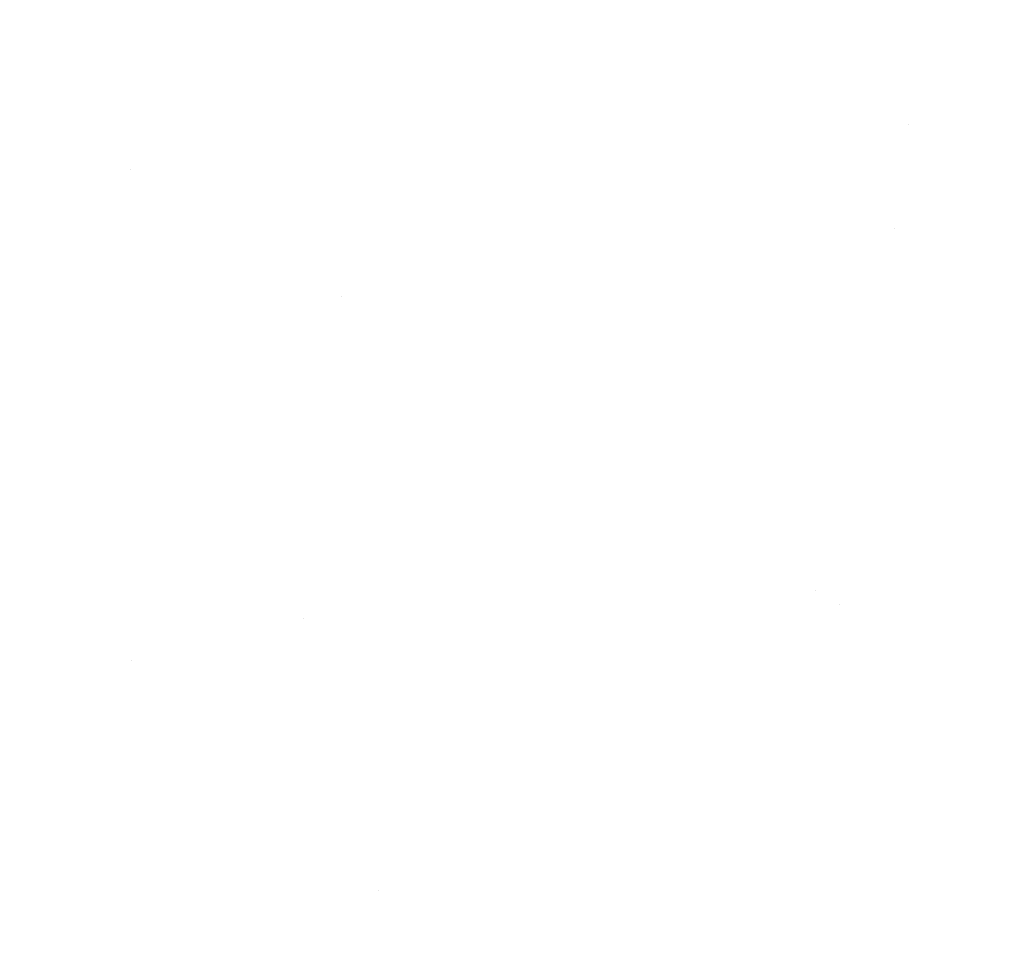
# Model space of a CAD drawing. Extents: x 17.6 to 52.5, y 0.1 to 49.5.
# Drawn here: x 20.409 to 21.488, y 7.66 to 8.686 of the extents above; entities that cross this region are included whole.
import ezdxf

# ---------------------------------------------------------------- set-up
doc = ezdxf.new("R2010")
doc.units = 0
doc.layers.get('0').update_dxf_attribs({"linetype": 'CONTINUOUS'})

msp = doc.modelspace()

# ---------------------------------------------------------------- linework, layer by layer
at = {"color": 7, "const_width": 0.0000000783}
for points in [[(20.4552, 8.686), (20.4591, 8.6641), (20.4501, 8.6622), (20.4427, 8.6588), (20.4367, 8.6539), (20.4324, 8.6476), (20.4298, 8.6398), (20.429, 8.6304), (20.4297, 8.6212), (20.432, 8.6137), (20.4358, 8.6079), (20.4407, 8.6038), (20.4461, 8.6014), (20.452, 8.6006), (20.4571, 8.6013), (20.4615, 8.6034), (20.465, 8.607), (20.4674, 8.6116), (20.4702, 8.6191), (20.4734, 8.6296), (20.4777, 8.6441), (20.4816, 8.6553), (20.4851, 8.6632), (20.4889, 8.669), (20.4934, 8.6737), (20.4989, 8.6774), (20.5049, 8.6801), (20.5114, 8.6817), (20.5183, 8.6823), (20.5246, 8.6818), (20.5305, 8.6805), (20.5362, 8.6783), (20.5414, 8.6753), (20.5459, 8.6717), (20.5499, 8.6675), (20.5525, 8.6636), (20.5549, 8.6589), (20.557, 8.6534), (20.5586, 8.6474), (20.5596, 8.641), (20.5599, 8.6344), (20.5594, 8.6246), (20.5578, 8.6156), (20.555, 8.6075), (20.5514, 8.6004), (20.547, 8.5947), (20.5418, 8.5904), (20.5356, 8.5871), (20.5281, 8.5846), (20.5194, 8.5828), (20.5161, 8.6044), (20.523, 8.606), (20.5288, 8.6088), (20.5335, 8.6129), (20.537, 8.6182), (20.5391, 8.6248), (20.5398, 8.6328), (20.5392, 8.6419), (20.5373, 8.6492), (20.5342, 8.6545), (20.5303, 8.6581), (20.5259, 8.6602), (20.5211, 8.661), (20.5181, 8.6607), (20.5152, 8.6598), (20.5126, 8.6583), (20.5101, 8.6561), (20.5079, 8.6533), (20.506, 8.6498), (20.5047, 8.6462), (20.5026, 8.6397), (20.4998, 8.6303), (20.4954, 8.6163), (20.4916, 8.6054), (20.4884, 8.5977), (20.485, 8.5919), (20.4807, 8.5871), (20.4755, 8.5832), (20.4694, 8.5802), (20.4625, 8.5785), (20.4546, 8.5779), (20.4466, 8.5786), (20.4389, 8.5807), (20.4315, 8.5843), (20.4248, 8.5892), (20.4192, 8.5954), (20.4147, 8.6029), (20.4115, 8.6113), (20.4095, 8.6205), (20.4088, 8.6303), (20.4101, 8.6459), (20.414, 8.6588), (20.4205, 8.669), (20.4296, 8.6768), (20.4412, 8.6824), (20.4552, 8.686)], [(20.7585, 8.5922), (20.7554, 8.5705), (20.74, 8.5741), (20.727, 8.5802), (20.7164, 8.5887), (20.7086, 8.5992), (20.7039, 8.6112), (20.7023, 8.6247), (20.7045, 8.6413), (20.7109, 8.6556), (20.7217, 8.6676), (20.7365, 8.6767), (20.7551, 8.6821), (20.7773, 8.6839), (20.7923, 8.6831), (20.806, 8.6808), (20.8183, 8.6769), (20.829, 8.6714), (20.8378, 8.6643), (20.8447, 8.6556), (20.8495, 8.6458), (20.8525, 8.6355), (20.8534, 8.6246), (20.8521, 8.6113), (20.8481, 8.5997), (20.8415, 8.5899), (20.8325, 8.582), (20.8212, 8.5762), (20.8077, 8.5726), (20.804, 8.5941), (20.8129, 8.5966), (20.8202, 8.6002), (20.8259, 8.6049), (20.83, 8.6104), (20.8325, 8.6167), (20.8333, 8.6237), (20.8318, 8.6341), (20.8274, 8.6432), (20.82, 8.6508), (20.8094, 8.6566), (20.7954, 8.66), (20.778, 8.6612), (20.7604, 8.6601), (20.7463, 8.6567), (20.7357, 8.6512), (20.7283, 8.6438), (20.7239, 8.635), (20.7225, 8.6249), (20.7235, 8.6168), (20.7264, 8.6095), (20.7313, 8.6032), (20.7383, 8.5982), (20.7474, 8.5945), (20.7585, 8.5922)], [(20.9437, 8.6771), (21.1437, 8.6771), (21.1437, 8.657), (21.1249, 8.657), (21.1316, 8.6521), (21.1371, 8.6467), (21.1414, 8.641), (21.1445, 8.6346), (21.1463, 8.6274), (21.1469, 8.6193), (21.1459, 8.6086), (21.1427, 8.5988), (21.1374, 8.5899), (21.1302, 8.5821), (21.1212, 8.5757), (21.1105, 8.5707), (21.0986, 8.567), (21.0859, 8.5649), (21.0725, 8.5642), (21.0582, 8.565), (21.0448, 8.5673), (21.0325, 8.5713), (21.0216, 8.5768), (21.0125, 8.5838), (21.0053, 8.5922), (21, 8.6014), (20.9969, 8.611), (20.9958, 8.6209), (20.9964, 8.628), (20.9981, 8.6346), (21.001, 8.6407), (21.0047, 8.6462), (21.0091, 8.651), (21.0141, 8.6551), (20.9437, 8.6551), (20.9437, 8.6771)], [(21.3392, 8.5881), (21.336, 8.5653), (21.3223, 8.5699), (21.3109, 8.5765), (21.3016, 8.5852), (21.2948, 8.5959), (21.2907, 8.6083), (21.2893, 8.6225), (21.2915, 8.6402), (21.298, 8.6553), (21.3089, 8.6678), (21.3236, 8.677), (21.3419, 8.6826), (21.3637, 8.6845), (21.3862, 8.6826), (21.405, 8.677), (21.4203, 8.6676), (21.4315, 8.6552), (21.4382, 8.6406), (21.4404, 8.6237), (21.4382, 8.6074), (21.4317, 8.5932), (21.4207, 8.5811), (21.4058, 8.5719), (21.3872, 8.5664), (21.3652, 8.5645), (21.3635, 8.5645), (21.3613, 8.5646), (21.3586, 8.5647), (21.3586, 8.6617), (21.344, 8.6598), (21.3318, 8.6558), (21.3221, 8.6496), (21.3151, 8.6417), (21.3109, 8.6326), (21.3095, 8.6224), (21.3103, 8.6147), (21.3126, 8.6078), (21.3166, 8.6017), (21.3222, 8.5963), (21.3297, 8.5918), (21.3392, 8.5881)], [(21.0706, 8.6572), (21.0536, 8.656), (21.0398, 8.6526), (21.0293, 8.647), (21.0219, 8.6397), (21.0175, 8.6315), (21.016, 8.6224), (21.0175, 8.613), (21.0221, 8.6046), (21.0298, 8.5972), (21.0407, 8.5914), (21.055, 8.5879), (21.0726, 8.5867), (21.0895, 8.5878), (21.1033, 8.5913), (21.114, 8.5969), (21.1216, 8.6042), (21.1262, 8.6123), (21.1277, 8.6214), (21.1261, 8.6304), (21.1212, 8.6387), (21.1131, 8.6463), (21.1019, 8.6523), (21.0877, 8.656), (21.0706, 8.6572)], [(21.3788, 8.5878), (21.3899, 8.5894), (21.399, 8.5922), (21.4061, 8.5961), (21.414, 8.6039), (21.4187, 8.613), (21.4203, 8.6235), (21.419, 8.6331), (21.4153, 8.6416), (21.409, 8.649), (21.4006, 8.6549), (21.3905, 8.6587), (21.3788, 8.6605), (21.3788, 8.5878)], [(20.4586, 8.4626), (20.4555, 8.4398), (20.4418, 8.4444), (20.4303, 8.4511), (20.4211, 8.4598), (20.4143, 8.4704), (20.4102, 8.4828), (20.4088, 8.497), (20.411, 8.5147), (20.4175, 8.5298), (20.4284, 8.5423), (20.4431, 8.5516), (20.4614, 8.5572), (20.4832, 8.559), (20.5057, 8.5571), (20.5245, 8.5515), (20.5398, 8.5421), (20.551, 8.5297), (20.5577, 8.5151), (20.5599, 8.4982), (20.5577, 8.4819), (20.5512, 8.4677), (20.5402, 8.4556), (20.5253, 8.4464), (20.5067, 8.4409), (20.4847, 8.4391), (20.483, 8.4391), (20.4808, 8.4391), (20.4781, 8.4392), (20.4781, 8.5362), (20.4635, 8.5343), (20.4513, 8.5303), (20.4416, 8.5241), (20.4346, 8.5162), (20.4304, 8.5072), (20.429, 8.4969), (20.4298, 8.4892), (20.4321, 8.4823), (20.436, 8.4762), (20.4417, 8.4709), (20.4492, 8.4663), (20.4586, 8.4626)], [(20.7056, 8.4664), (20.7268, 8.4664), (20.7132, 8.4777), (20.705, 8.4915), (20.7023, 8.5077), (20.7029, 8.5152), (20.7045, 8.5224), (20.7072, 8.5292), (20.7108, 8.5353), (20.7149, 8.5402), (20.7195, 8.544), (20.7249, 8.5469), (20.7309, 8.5492), (20.7377, 8.5508), (20.7435, 8.5516), (20.7511, 8.552), (20.7606, 8.5522), (20.8502, 8.5522), (20.8502, 8.5301), (20.77, 8.5301), (20.7586, 8.53), (20.75, 8.5295), (20.7441, 8.5288), (20.7381, 8.5268), (20.7331, 8.5239), (20.7289, 8.5199), (20.7259, 8.5151), (20.724, 8.5095), (20.7234, 8.5033), (20.7241, 8.4968), (20.7259, 8.4906), (20.7291, 8.4846), (20.7333, 8.4794), (20.7384, 8.4753), (20.7445, 8.4723), (20.7519, 8.4703), (20.7613, 8.4691), (20.7727, 8.4687), (20.8502, 8.4687), (20.8502, 8.4467), (20.7056, 8.4467), (20.7056, 8.4664)], [(21.0457, 8.4485), (21.0425, 8.4257), (21.0288, 8.4303), (21.0173, 8.437), (21.0081, 8.4457), (21.0013, 8.4563), (20.9972, 8.4687), (20.9958, 8.4829), (20.998, 8.5006), (21.0045, 8.5157), (21.0154, 8.5282), (21.0301, 8.5375), (21.0484, 8.5431), (21.0702, 8.5449), (21.0927, 8.543), (21.1115, 8.5374), (21.1268, 8.528), (21.138, 8.5156), (21.1447, 8.501), (21.1469, 8.4842), (21.1447, 8.4678), (21.1382, 8.4536), (21.1272, 8.4415), (21.1123, 8.4323), (21.0937, 8.4268), (21.0717, 8.425), (21.07, 8.425), (21.0678, 8.425), (21.0651, 8.4251), (21.0651, 8.5221), (21.0505, 8.5202), (21.0383, 8.5162), (21.0286, 8.51), (21.0216, 8.5021), (21.0174, 8.4931), (21.016, 8.4828), (21.0168, 8.4751), (21.0191, 8.4682), (21.0231, 8.4621), (21.0287, 8.4568), (21.0362, 8.4522), (21.0457, 8.4485)], [(20.4983, 8.4623), (20.5094, 8.4639), (20.5185, 8.4667), (20.5256, 8.4707), (20.5335, 8.4784), (20.5382, 8.4875), (20.5398, 8.498), (20.5385, 8.5076), (20.5348, 8.5161), (20.5285, 8.5235), (20.5201, 8.5294), (20.51, 8.5332), (20.4983, 8.535), (20.4983, 8.4623)], [(21.2926, 8.5376), (21.4372, 8.5376), (21.4372, 8.5177), (21.4166, 8.5177), (21.4299, 8.5068), (21.4378, 8.4929), (21.4404, 8.4763), (21.4399, 8.4687), (21.4384, 8.4615), (21.4357, 8.4547), (21.4323, 8.4487), (21.4282, 8.4437), (21.4234, 8.4399), (21.418, 8.437), (21.412, 8.4347), (21.4053, 8.4331), (21.3996, 8.4324), (21.3917, 8.432), (21.3815, 8.4318), (21.2926, 8.4318), (21.2926, 8.4539), (21.3805, 8.4539), (21.3897, 8.4542), (21.3971, 8.455), (21.4029, 8.4565), (21.4075, 8.4586), (21.4115, 8.4617), (21.4148, 8.4656), (21.4172, 8.4702), (21.4187, 8.4753), (21.4192, 8.481), (21.4181, 8.4899), (21.4148, 8.498), (21.4093, 8.5053), (21.4007, 8.511), (21.3881, 8.5144), (21.3716, 8.5155), (21.2926, 8.5155), (21.2926, 8.5376)], [(21.0853, 8.4483), (21.0964, 8.4498), (21.1055, 8.4526), (21.1126, 8.4566), (21.1205, 8.4643), (21.1252, 8.4734), (21.1268, 8.4839), (21.1255, 8.4935), (21.1218, 8.502), (21.1155, 8.5095), (21.1071, 8.5153), (21.097, 8.5191), (21.0853, 8.5209), (21.0853, 8.4483)], [(20.7234, 8.3272), (20.7165, 8.3353), (20.711, 8.3431), (20.7071, 8.3508), (20.7044, 8.3585), (20.7029, 8.3666), (20.7023, 8.3751), (20.7036, 8.3883), (20.7075, 8.3993), (20.714, 8.4081), (20.7224, 8.4145), (20.7324, 8.4183), (20.7437, 8.4196), (20.7506, 8.4191), (20.7571, 8.4176), (20.7631, 8.4152), (20.7686, 8.412), (20.7733, 8.4082), (20.7772, 8.4038), (20.7805, 8.3989), (20.7831, 8.3937), (20.7852, 8.388), (20.7865, 8.3829), (20.7877, 8.3764), (20.7889, 8.3684), (20.7914, 8.3521), (20.7942, 8.339), (20.7973, 8.329), (20.8003, 8.329), (20.8024, 8.3289), (20.8037, 8.3289), (20.8127, 8.3296), (20.8198, 8.3317), (20.8248, 8.3352), (20.8295, 8.3417), (20.8322, 8.3501), (20.8332, 8.3603), (20.8325, 8.3697), (20.8305, 8.3774), (20.8271, 8.3833), (20.822, 8.3878), (20.8149, 8.3914), (20.8057, 8.3942), (20.8089, 8.4158), (20.8185, 8.4134), (20.8268, 8.4102), (20.8338, 8.4061), (20.8396, 8.4009), (20.8444, 8.3945), (20.8483, 8.3866), (20.8512, 8.3777), (20.8529, 8.3678), (20.8534, 8.3571), (20.853, 8.3467), (20.8515, 8.3377), (20.8491, 8.33), (20.8459, 8.3237), (20.8423, 8.3186), (20.8381, 8.3147), (20.8333, 8.3118), (20.8278, 8.3095), (20.8214, 8.3078), (20.8162, 8.3072), (20.8086, 8.3069), (20.7988, 8.3067), (20.7662, 8.3067), (20.7462, 8.3066), (20.7318, 8.3061), (20.7229, 8.3053), (20.717, 8.3041), (20.7112, 8.3022), (20.7056, 8.2998), (20.7056, 8.3228), (20.711, 8.3248), (20.7169, 8.3263), (20.7234, 8.3272)], [(20.4121, 8.4121), (20.5567, 8.4121), (20.5567, 8.3923), (20.5361, 8.3923), (20.5493, 8.3813), (20.5573, 8.3675), (20.5599, 8.3508), (20.5594, 8.3432), (20.5578, 8.336), (20.5552, 8.3292), (20.5518, 8.3232), (20.5477, 8.3183), (20.5429, 8.3145), (20.5375, 8.3115), (20.5315, 8.3092), (20.5248, 8.3076), (20.5191, 8.3069), (20.5112, 8.3065), (20.501, 8.3064), (20.4121, 8.3064), (20.4121, 8.3284), (20.5, 8.3284), (20.5092, 8.3287), (20.5166, 8.3296), (20.5224, 8.331), (20.527, 8.3332), (20.531, 8.3362), (20.5343, 8.3401), (20.5367, 8.3447), (20.5382, 8.3499), (20.5387, 8.3555), (20.5376, 8.3645), (20.5343, 8.3726), (20.5288, 8.3798), (20.5202, 8.3855), (20.5076, 8.3889), (20.491, 8.3901), (20.4121, 8.3901), (20.4121, 8.4121)], [(21.3145, 8.3499), (21.2929, 8.3467), (21.2917, 8.3527), (21.2909, 8.3582), (21.2907, 8.3633), (21.2912, 8.3707), (21.2926, 8.377), (21.2949, 8.382), (21.298, 8.3859), (21.3017, 8.389), (21.306, 8.3913), (21.3123, 8.3928), (21.3219, 8.3937), (21.3349, 8.394), (21.4181, 8.394), (21.4181, 8.4101), (21.4372, 8.4101), (21.4372, 8.394), (21.473, 8.394), (21.4877, 8.372), (21.4372, 8.372), (21.4372, 8.3499), (21.4181, 8.3499), (21.4181, 8.372), (21.3336, 8.372), (21.3274, 8.3719), (21.3229, 8.3715), (21.3201, 8.3709), (21.3182, 8.3699), (21.3166, 8.3687), (21.3153, 8.3671), (21.3143, 8.3651), (21.3138, 8.3626), (21.3136, 8.3595), (21.3137, 8.3568), (21.314, 8.3536), (21.3145, 8.3499)], [(20.7782, 8.329), (20.7747, 8.3384), (20.7716, 8.3504), (20.7689, 8.3651), (20.7674, 8.3732), (20.7657, 8.3797), (20.764, 8.3843), (20.7619, 8.3878), (20.7592, 8.3907), (20.756, 8.393), (20.7524, 8.3947), (20.7485, 8.3957), (20.7444, 8.3961), (20.7382, 8.3953), (20.7328, 8.3931), (20.7281, 8.3894), (20.7244, 8.3842), (20.7222, 8.3777), (20.7215, 8.3698), (20.7222, 8.3617), (20.7243, 8.3541), (20.7277, 8.3472), (20.7323, 8.3411), (20.738, 8.3363), (20.7447, 8.3326), (20.7511, 8.3306), (20.7592, 8.3294), (20.7692, 8.329), (20.7782, 8.329)], [(20.9991, 8.3983), (21.1437, 8.3983), (21.1437, 8.3784), (21.1218, 8.3784), (21.1308, 8.3735), (21.1376, 8.3688), (21.142, 8.3644), (21.1448, 8.36), (21.1464, 8.3552), (21.1469, 8.3502), (21.1461, 8.3428), (21.1434, 8.3352), (21.139, 8.3276), (21.1163, 8.3352), (21.1193, 8.3406), (21.121, 8.3459), (21.1216, 8.3513), (21.1211, 8.356), (21.1195, 8.3603), (21.1168, 8.3643), (21.1131, 8.3678), (21.1087, 8.3705), (21.1034, 8.3725), (21.0944, 8.3746), (21.0849, 8.3758), (21.0748, 8.3762), (20.9991, 8.3762), (20.9991, 8.3983)], [(21.0422, 8.3233), (21.0461, 8.3015), (21.0371, 8.2995), (21.0297, 8.2961), (21.0237, 8.2912), (21.0194, 8.2849), (21.0168, 8.2771), (21.016, 8.2678), (21.0167, 8.2585), (21.019, 8.251), (21.0228, 8.2452), (21.0277, 8.2411), (21.0331, 8.2387), (21.039, 8.2379), (21.0441, 8.2386), (21.0485, 8.2408), (21.052, 8.2444), (21.0544, 8.2489), (21.0572, 8.2564), (21.0604, 8.2669), (21.0647, 8.2814), (21.0686, 8.2926), (21.0721, 8.3005), (21.0759, 8.3063), (21.0804, 8.311), (21.0859, 8.3148), (21.0919, 8.3174), (21.0984, 8.3191), (21.1053, 8.3196), (21.1116, 8.3192), (21.1175, 8.3178), (21.1232, 8.3156), (21.1284, 8.3126), (21.1329, 8.309), (21.1369, 8.3048), (21.1395, 8.3009), (21.1419, 8.2963), (21.144, 8.2907), (21.1456, 8.2847), (21.1466, 8.2783), (21.1469, 8.2717), (21.1464, 8.2619), (21.1448, 8.2529), (21.142, 8.2448), (21.1384, 8.2378), (21.134, 8.2321), (21.1288, 8.2277), (21.1226, 8.2244), (21.1151, 8.2219), (21.1064, 8.2201), (21.1031, 8.2417), (21.11, 8.2433), (21.1158, 8.2461), (21.1205, 8.2502), (21.124, 8.2555), (21.1261, 8.2622), (21.1268, 8.2701), (21.1262, 8.2793), (21.1243, 8.2865), (21.1212, 8.2918), (21.1173, 8.2954), (21.1129, 8.2976), (21.1081, 8.2983), (21.1051, 8.298), (21.1022, 8.2971), (21.0996, 8.2956), (21.0971, 8.2934), (21.0949, 8.2906), (21.093, 8.2871), (21.0917, 8.2835), (21.0896, 8.277), (21.0868, 8.2676), (21.0824, 8.2536), (21.0786, 8.2427), (21.0754, 8.235), (21.072, 8.2293), (21.0677, 8.2244), (21.0625, 8.2205), (21.0565, 8.2176), (21.0495, 8.2158), (21.0416, 8.2152), (21.0336, 8.2159), (21.0259, 8.2181), (21.0185, 8.2216), (21.0118, 8.2266), (21.0062, 8.2328), (21.0017, 8.2402), (20.9985, 8.2486), (20.9965, 8.2578), (20.9958, 8.2676), (20.9971, 8.2832), (21.001, 8.2961), (21.0075, 8.3063), (21.0166, 8.3141), (21.0282, 8.3198), (21.0422, 8.3233)], [(21.2926, 8.3285), (21.4372, 8.3285), (21.4372, 8.3087), (21.4153, 8.3087), (21.4243, 8.3038), (21.4311, 8.2991), (21.4355, 8.2947), (21.4383, 8.2902), (21.4399, 8.2855), (21.4404, 8.2805), (21.4396, 8.273), (21.4369, 8.2655), (21.4325, 8.2578), (21.4098, 8.2654), (21.4128, 8.2708), (21.4145, 8.2762), (21.4151, 8.2816), (21.4146, 8.2863), (21.413, 8.2906), (21.4103, 8.2946), (21.4066, 8.2981), (21.4022, 8.3008), (21.3969, 8.3028), (21.3879, 8.3049), (21.3784, 8.3061), (21.3683, 8.3065), (21.2926, 8.3065), (21.2926, 8.3285)], [(20.434, 8.2244), (20.4124, 8.2212), (20.4112, 8.2272), (20.4104, 8.2328), (20.4102, 8.2379), (20.4107, 8.2453), (20.4121, 8.2515), (20.4144, 8.2565), (20.4175, 8.2605), (20.4212, 8.2636), (20.4255, 8.2658), (20.4318, 8.2673), (20.4414, 8.2682), (20.4544, 8.2685), (20.5376, 8.2685), (20.5376, 8.2847), (20.5567, 8.2847), (20.5567, 8.2685), (20.5925, 8.2685), (20.6072, 8.2466), (20.5567, 8.2466), (20.5567, 8.2244), (20.5376, 8.2244), (20.5376, 8.2466), (20.4531, 8.2466), (20.4469, 8.2464), (20.4424, 8.2461), (20.4396, 8.2454), (20.4377, 8.2445), (20.4361, 8.2432), (20.4348, 8.2416), (20.4338, 8.2396), (20.4333, 8.2371), (20.4331, 8.2341), (20.4332, 8.2314), (20.4335, 8.2281), (20.434, 8.2244)], [(20.7056, 8.273), (20.9052, 8.273), (20.9052, 8.251), (20.7056, 8.251), (20.7056, 8.273)], [(21.3392, 8.1557), (21.336, 8.1329), (21.3223, 8.1375), (21.3109, 8.1441), (21.3016, 8.1528), (21.2948, 8.1635), (21.2907, 8.1759), (21.2893, 8.1901), (21.2915, 8.2078), (21.298, 8.2229), (21.3089, 8.2354), (21.3236, 8.2447), (21.3419, 8.2502), (21.3637, 8.2521), (21.3862, 8.2502), (21.405, 8.2446), (21.4203, 8.2352), (21.4315, 8.2228), (21.4382, 8.2082), (21.4404, 8.1913), (21.4382, 8.175), (21.4317, 8.1608), (21.4207, 8.1487), (21.4058, 8.1395), (21.3872, 8.134), (21.3652, 8.1321), (21.3635, 8.1321), (21.3613, 8.1322), (21.3586, 8.1323), (21.3586, 8.2293), (21.344, 8.2274), (21.3318, 8.2234), (21.3221, 8.2172), (21.3151, 8.2093), (21.3109, 8.2002), (21.3095, 8.19), (21.3103, 8.1823), (21.3126, 8.1754), (21.3166, 8.1693), (21.3222, 8.1639), (21.3297, 8.1594), (21.3392, 8.1557)], [(20.6502, 8.1339), (20.721, 8.1339), (20.7159, 8.1377), (20.7115, 8.1425), (20.7076, 8.1482), (20.7047, 8.1545), (20.7029, 8.1611), (20.7023, 8.1679), (20.7046, 8.1826), (20.7115, 8.1959), (20.7229, 8.2078), (20.7383, 8.2171), (20.7571, 8.2227), (20.7792, 8.2245), (20.7933, 8.2238), (20.8063, 8.2215), (20.8183, 8.2177), (20.8289, 8.2125), (20.8376, 8.2059), (20.8445, 8.198), (20.8495, 8.1891), (20.8524, 8.1796), (20.8534, 8.1696), (20.8509, 8.1547), (20.8434, 8.142), (20.8308, 8.1316), (20.8502, 8.1316), (20.8502, 8.1118), (20.6502, 8.1118), (20.6502, 8.1339)], [(21.3788, 8.1554), (21.3899, 8.157), (21.399, 8.1598), (21.4061, 8.1637), (21.414, 8.1715), (21.4187, 8.1806), (21.4203, 8.1911), (21.419, 8.2007), (21.4153, 8.2092), (21.409, 8.2166), (21.4006, 8.2225), (21.3905, 8.2263), (21.3788, 8.2281), (21.3788, 8.1554)], [(20.5567, 8.2027), (20.5567, 8.1807), (20.4121, 8.1807), (20.4121, 8.2027), (20.5567, 8.2027)], [(20.5835, 8.2027), (20.6117, 8.2027), (20.6117, 8.1807), (20.5835, 8.1807), (20.5835, 8.2027)], [(20.7783, 8.2019), (20.7612, 8.2007), (20.7473, 8.1972), (20.7364, 8.1913), (20.7287, 8.1838), (20.724, 8.1754), (20.7225, 8.1661), (20.7239, 8.1571), (20.7284, 8.149), (20.7357, 8.1418), (20.7461, 8.1362), (20.7596, 8.1328), (20.7761, 8.1316), (20.7938, 8.1328), (20.8082, 8.1364), (20.8195, 8.1424), (20.8276, 8.1499), (20.8325, 8.1583), (20.8341, 8.1675), (20.8326, 8.1766), (20.8281, 8.1847), (20.8206, 8.1919), (20.8098, 8.1974), (20.7958, 8.2007), (20.7783, 8.2019)], [(21.0714, 8.1972), (21.0958, 8.195), (21.1157, 8.1883), (21.1309, 8.1771), (21.1398, 8.1651), (21.1452, 8.1515), (21.1469, 8.1362), (21.1448, 8.1194), (21.1383, 8.1048), (21.1274, 8.0923), (21.1127, 8.0829), (21.0947, 8.0772), (21.0734, 8.0753), (21.0561, 8.0761), (21.0415, 8.0786), (21.0295, 8.0828), (21.0196, 8.0886), (21.0114, 8.0959), (21.0047, 8.1048), (20.9998, 8.1146), (20.9968, 8.1251), (20.9958, 8.1362), (20.998, 8.1532), (21.0045, 8.168), (21.0153, 8.1804), (21.0302, 8.1897), (21.0489, 8.1953), (21.0714, 8.1972)], [(21.0714, 8.1745), (21.0544, 8.1733), (21.0406, 8.1697), (21.0298, 8.1636), (21.0221, 8.1557), (21.0175, 8.1466), (21.016, 8.1362), (21.0175, 8.1258), (21.0221, 8.1167), (21.0299, 8.1089), (21.0407, 8.1028), (21.0548, 8.0992), (21.0722, 8.098), (21.0886, 8.0992), (21.1022, 8.1028), (21.1128, 8.1089), (21.1205, 8.1168), (21.1251, 8.1259), (21.1267, 8.1362), (21.1251, 8.1466), (21.1205, 8.1557), (21.1129, 8.1636), (21.1022, 8.1697), (21.0883, 8.1733), (21.0714, 8.1745)], [(20.4121, 8.1471), (20.5567, 8.1471), (20.5567, 8.1274), (20.5364, 8.1274), (20.543, 8.1228), (20.5487, 8.1174), (20.5535, 8.1111), (20.5571, 8.104), (20.5592, 8.0962), (20.5599, 8.0879), (20.5592, 8.0788), (20.557, 8.0709), (20.5533, 8.0642), (20.5482, 8.0586), (20.542, 8.0543), (20.5346, 8.0511), (20.5487, 8.0398), (20.5571, 8.0264), (20.5599, 8.011), (20.5586, 7.999), (20.5546, 7.9891), (20.548, 7.9812), (20.5387, 7.9754), (20.5264, 7.9719), (20.5113, 7.9708), (20.4121, 7.9708), (20.4121, 7.9927), (20.5032, 7.9927), (20.5121, 7.9929), (20.5191, 7.9937), (20.5243, 7.9948), (20.5284, 7.9967), (20.5318, 7.9993), (20.5348, 8.0026), (20.5369, 8.0066), (20.5383, 8.011), (20.5387, 8.0159), (20.5376, 8.0245), (20.5342, 8.0321), (20.5286, 8.0386), (20.5204, 8.0437), (20.5096, 8.0467), (20.4961, 8.0477), (20.4121, 8.0477), (20.4121, 8.0698), (20.506, 8.0698), (20.516, 8.0704), (20.5242, 8.0722), (20.5305, 8.0752), (20.5351, 8.0795), (20.5378, 8.0854), (20.5387, 8.0928), (20.5381, 8.0989), (20.5363, 8.1046), (20.5333, 8.11), (20.5291, 8.1148), (20.5238, 8.1186), (20.5173, 8.1215), (20.5093, 8.1235), (20.4992, 8.1246), (20.4871, 8.125), (20.4121, 8.125), (20.4121, 8.1471)], [(21.2806, 8.1092), (21.2771, 8.0878), (21.2704, 8.0864), (21.265, 8.0839), (21.261, 8.0803), (21.2572, 8.0742), (21.255, 8.0667), (21.2542, 8.0579), (21.255, 8.0485), (21.2572, 8.0406), (21.261, 8.0342), (21.2662, 8.0293), (21.2725, 8.0255), (21.2801, 8.023), (21.2869, 8.022), (21.2974, 8.0215), (21.3115, 8.0214), (21.301, 8.0318), (21.2947, 8.0438), (21.2926, 8.0574), (21.295, 8.0739), (21.3022, 8.0878), (21.3141, 8.0989), (21.3294, 8.1071), (21.3466, 8.112), (21.3657, 8.1136), (21.3791, 8.1129), (21.3919, 8.1106), (21.4039, 8.1069), (21.4147, 8.1017), (21.4237, 8.0952), (21.4309, 8.0874), (21.4362, 8.0783), (21.4394, 8.0683), (21.4404, 8.0573), (21.4381, 8.0428), (21.4312, 8.0302), (21.4197, 8.0193), (21.4372, 8.0193), (21.4372, 7.999), (21.3122, 7.999), (21.2919, 7.9996), (21.2759, 8.0017), (21.2643, 8.0051), (21.2556, 8.0101), (21.2482, 8.0166), (21.2421, 8.0247), (21.2375, 8.0344), (21.2348, 8.0454), (21.2339, 8.0578), (21.2352, 8.0723), (21.2391, 8.0848), (21.2456, 8.0954), (21.2546, 8.1033), (21.2663, 8.1079), (21.2806, 8.1092)], [(21.3675, 8.091), (21.3502, 8.0898), (21.3364, 8.0864), (21.3259, 8.0808), (21.3187, 8.0734), (21.3143, 8.065), (21.3129, 8.0553), (21.3143, 8.0457), (21.3187, 8.0372), (21.3259, 8.0298), (21.3362, 8.0241), (21.3498, 8.0207), (21.3667, 8.0195), (21.3829, 8.0207), (21.3962, 8.0242), (21.4067, 8.0301), (21.4142, 8.0377), (21.4187, 8.0462), (21.4202, 8.0557), (21.4187, 8.065), (21.4143, 8.0733), (21.4069, 8.0807), (21.3966, 8.0864), (21.3835, 8.0898), (21.3675, 8.091)], [(20.7056, 7.992), (20.7268, 7.992), (20.7132, 8.0033), (20.705, 8.0171), (20.7023, 8.0333), (20.7029, 8.0408), (20.7045, 8.0479), (20.7072, 8.0548), (20.7108, 8.0608), (20.7149, 8.0658), (20.7195, 8.0696), (20.7249, 8.0725), (20.7309, 8.0748), (20.7377, 8.0764), (20.7435, 8.0771), (20.7511, 8.0776), (20.7606, 8.0777), (20.8502, 8.0777), (20.8502, 8.0557), (20.77, 8.0557), (20.7586, 8.0555), (20.75, 8.0551), (20.7441, 8.0543), (20.7381, 8.0524), (20.7331, 8.0495), (20.7289, 8.0455), (20.7259, 8.0407), (20.724, 8.0351), (20.7234, 8.0288), (20.7241, 8.0224), (20.7259, 8.0162), (20.7291, 8.0102), (20.7333, 8.005), (20.7384, 8.0009), (20.7445, 7.9979), (20.7519, 7.9959), (20.7613, 7.9947), (20.7727, 7.9943), (20.8502, 7.9943), (20.8502, 7.9722), (20.7056, 7.9722), (20.7056, 7.992)], [(20.9991, 8.0494), (21.1437, 8.0494), (21.1437, 8.0296), (21.1231, 8.0296), (21.1364, 8.0186), (21.1443, 8.0048), (21.1469, 7.9882), (21.1464, 7.9805), (21.1449, 7.9733), (21.1422, 7.9665), (21.1388, 7.9605), (21.1347, 7.9556), (21.1299, 7.9518), (21.1245, 7.9488), (21.1185, 7.9466), (21.1118, 7.9449), (21.1061, 7.9442), (21.0982, 7.9438), (21.088, 7.9437), (20.9991, 7.9437), (20.9991, 7.9657), (21.087, 7.9657), (21.0962, 7.966), (21.1036, 7.9669), (21.1094, 7.9683), (21.114, 7.9705), (21.118, 7.9735), (21.1213, 7.9774), (21.1237, 7.9821), (21.1252, 7.9872), (21.1257, 7.9928), (21.1246, 8.0018), (21.1213, 8.0099), (21.1158, 8.0171), (21.1072, 8.0228), (21.0946, 8.0262), (21.0781, 8.0274), (20.9991, 8.0274), (20.9991, 8.0494)], [(21.3104, 7.8807), (21.3035, 7.8888), (21.298, 7.8966), (21.2941, 7.9043), (21.2914, 7.912), (21.2899, 7.9201), (21.2893, 7.9286), (21.2906, 7.9418), (21.2945, 7.9528), (21.301, 7.9616), (21.3094, 7.968), (21.3194, 7.9718), (21.3307, 7.9731), (21.3376, 7.9726), (21.3441, 7.9712), (21.3501, 7.9687), (21.3556, 7.9655), (21.3603, 7.9618), (21.3642, 7.9574), (21.3675, 7.9525), (21.3701, 7.9472), (21.3722, 7.9415), (21.3735, 7.9364), (21.3747, 7.9299), (21.3759, 7.9219), (21.3784, 7.9056), (21.3812, 7.8925), (21.3844, 7.8826), (21.3873, 7.8825), (21.3894, 7.8824), (21.3907, 7.8824), (21.3997, 7.8831), (21.4068, 7.8852), (21.4119, 7.8887), (21.4165, 7.8952), (21.4192, 7.9036), (21.4202, 7.9138), (21.4195, 7.9233), (21.4175, 7.9309), (21.4141, 7.9368), (21.409, 7.9413), (21.4019, 7.9449), (21.3927, 7.9477), (21.3959, 7.9693), (21.4055, 7.9669), (21.4138, 7.9637), (21.4208, 7.9596), (21.4266, 7.9545), (21.4314, 7.948), (21.4353, 7.9401), (21.4382, 7.9312), (21.4399, 7.9214), (21.4404, 7.9106), (21.44, 7.9002), (21.4385, 7.8912), (21.4361, 7.8835), (21.4329, 7.8772), (21.4293, 7.8721), (21.4251, 7.8682), (21.4203, 7.8653), (21.4148, 7.863), (21.4084, 7.8614), (21.4032, 7.8607), (21.3956, 7.8604), (21.3858, 7.8603), (21.3532, 7.8603), (21.3332, 7.8601), (21.3188, 7.8596), (21.31, 7.8588), (21.304, 7.8576), (21.2982, 7.8557), (21.2926, 7.8533), (21.2926, 7.8763), (21.298, 7.8783), (21.3039, 7.8798), (21.3104, 7.8807)], [(21.3652, 7.8826), (21.3617, 7.8919), (21.3586, 7.9039), (21.3559, 7.9186), (21.3544, 7.9268), (21.3528, 7.9332), (21.351, 7.9378), (21.3489, 7.9413), (21.3462, 7.9442), (21.343, 7.9465), (21.3394, 7.9482), (21.3355, 7.9492), (21.3314, 7.9496), (21.3252, 7.9488), (21.3198, 7.9466), (21.3151, 7.9429), (21.3114, 7.9378), (21.3092, 7.9312), (21.3085, 7.9234), (21.3092, 7.9152), (21.3113, 7.9076), (21.3147, 7.9007), (21.3194, 7.8947), (21.325, 7.8898), (21.3317, 7.8861), (21.3381, 7.8841), (21.3462, 7.8829), (21.3562, 7.8826), (21.3652, 7.8826)], [(20.5567, 7.9379), (20.5567, 7.9159), (20.4121, 7.9159), (20.4121, 7.9379), (20.5567, 7.9379)], [(20.5835, 7.9379), (20.6117, 7.9379), (20.6117, 7.9159), (20.5835, 7.9159), (20.5835, 7.9379)], [(20.8502, 7.9376), (20.8502, 7.9155), (20.7056, 7.9155), (20.7056, 7.9376), (20.8502, 7.9376)], [(20.877, 7.9376), (20.9052, 7.9376), (20.9052, 7.9155), (20.877, 7.9155), (20.877, 7.9376)], [(21.0169, 7.825), (21.01, 7.833), (21.0045, 7.8409), (21.0006, 7.8486), (20.9979, 7.8563), (20.9964, 7.8644), (20.9958, 7.8729), (20.9971, 7.8861), (21.001, 7.8971), (21.0075, 7.9058), (21.0159, 7.9122), (21.0259, 7.9161), (21.0372, 7.9173), (21.0441, 7.9169), (21.0506, 7.9154), (21.0566, 7.913), (21.0621, 7.9098), (21.0668, 7.906), (21.0707, 7.9016), (21.074, 7.8967), (21.0766, 7.8914), (21.0787, 7.8857), (21.08, 7.8807), (21.0812, 7.8741), (21.0824, 7.8661), (21.0849, 7.8499), (21.0877, 7.8368), (21.0908, 7.8268), (21.0938, 7.8267), (21.0959, 7.8267), (21.0972, 7.8267), (21.1062, 7.8274), (21.1133, 7.8295), (21.1183, 7.8329), (21.123, 7.8395), (21.1257, 7.8478), (21.1267, 7.858), (21.126, 7.8675), (21.124, 7.8752), (21.1206, 7.881), (21.1155, 7.8855), (21.1084, 7.8892), (21.0992, 7.892), (21.1024, 7.9136), (21.112, 7.9112), (21.1203, 7.9079), (21.1273, 7.9039), (21.1331, 7.8987), (21.1379, 7.8922), (21.1418, 7.8844), (21.1447, 7.8754), (21.1464, 7.8656), (21.1469, 7.8549), (21.1465, 7.8444), (21.145, 7.8354), (21.1426, 7.8278), (21.1394, 7.8215), (21.1358, 7.8163), (21.1316, 7.8125), (21.1268, 7.8095), (21.1213, 7.8072), (21.1149, 7.8056), (21.1097, 7.805), (21.1021, 7.8046), (21.0923, 7.8045), (21.0597, 7.8045), (21.0397, 7.8043), (21.0253, 7.8039), (21.0164, 7.8031), (21.0105, 7.8018), (21.0047, 7.8), (20.9991, 7.7975), (20.9991, 7.8206), (21.0045, 7.8226), (21.0104, 7.824), (21.0169, 7.825)], [(20.4586, 7.7932), (20.4555, 7.7704), (20.4418, 7.7751), (20.4303, 7.7817), (20.4211, 7.7904), (20.4143, 7.801), (20.4102, 7.8134), (20.4088, 7.8277), (20.411, 7.8454), (20.4175, 7.8605), (20.4284, 7.8729), (20.4431, 7.8822), (20.4614, 7.8878), (20.4832, 7.8897), (20.5057, 7.8878), (20.5245, 7.8821), (20.5398, 7.8727), (20.551, 7.8604), (20.5577, 7.8457), (20.5599, 7.8289), (20.5577, 7.8125), (20.5512, 7.7983), (20.5402, 7.7862), (20.5253, 7.7771), (20.5067, 7.7715), (20.4847, 7.7697), (20.483, 7.7697), (20.4808, 7.7698), (20.4781, 7.7698), (20.4781, 7.8669), (20.4635, 7.865), (20.4513, 7.8609), (20.4416, 7.8547), (20.4346, 7.8469), (20.4304, 7.8378), (20.429, 7.8275), (20.4298, 7.8198), (20.4321, 7.8129), (20.436, 7.8068), (20.4417, 7.8015), (20.4492, 7.797), (20.4586, 7.7932)], [(20.7521, 7.7929), (20.749, 7.7701), (20.7353, 7.7747), (20.7238, 7.7813), (20.7146, 7.79), (20.7078, 7.8007), (20.7037, 7.8131), (20.7023, 7.8273), (20.7045, 7.845), (20.711, 7.8601), (20.7219, 7.8726), (20.7366, 7.8819), (20.7549, 7.8874), (20.7767, 7.8893), (20.7992, 7.8874), (20.818, 7.8818), (20.8333, 7.8724), (20.8445, 7.86), (20.8512, 7.8454), (20.8534, 7.8285), (20.8512, 7.8122), (20.8447, 7.798), (20.8337, 7.7859), (20.8188, 7.7767), (20.8002, 7.7712), (20.7782, 7.7693), (20.7765, 7.7694), (20.7743, 7.7694), (20.7716, 7.7695), (20.7716, 7.8665), (20.757, 7.8646), (20.7448, 7.8606), (20.7351, 7.8544), (20.7281, 7.8465), (20.7239, 7.8374), (20.7225, 7.8272), (20.7233, 7.8195), (20.7256, 7.8126), (20.7296, 7.8065), (20.7352, 7.8011), (20.7427, 7.7966), (20.7521, 7.7929)], [(21.0717, 7.8268), (21.0682, 7.8361), (21.0651, 7.8481), (21.0624, 7.8628), (21.0609, 7.871), (21.0592, 7.8774), (21.0575, 7.8821), (21.0554, 7.8855), (21.0527, 7.8884), (21.0495, 7.8908), (21.0459, 7.8925), (21.042, 7.8935), (21.0379, 7.8938), (21.0317, 7.8931), (21.0263, 7.8909), (21.0216, 7.8871), (21.0179, 7.882), (21.0157, 7.8755), (21.015, 7.8676), (21.0157, 7.8594), (21.0178, 7.8519), (21.0212, 7.8449), (21.0259, 7.8389), (21.0315, 7.834), (21.0382, 7.8304), (21.0446, 7.8284), (21.0527, 7.8272), (21.0627, 7.8268), (21.0717, 7.8268)], [(20.4983, 7.793), (20.5094, 7.7946), (20.5185, 7.7973), (20.5256, 7.8013), (20.5335, 7.809), (20.5382, 7.8181), (20.5398, 7.8286), (20.5385, 7.8382), (20.5348, 7.8467), (20.5285, 7.8542), (20.5201, 7.8601), (20.51, 7.8639), (20.4983, 7.8656), (20.4983, 7.793)], [(20.7918, 7.7926), (20.8029, 7.7942), (20.812, 7.797), (20.8191, 7.8009), (20.827, 7.8087), (20.8317, 7.8178), (20.8333, 7.8283), (20.832, 7.8379), (20.8283, 7.8464), (20.822, 7.8538), (20.8136, 7.8597), (20.8035, 7.8635), (20.7918, 7.8653), (20.7918, 7.7926)], [(21.0422, 7.7791), (21.0461, 7.7573), (21.0371, 7.7554), (21.0297, 7.752), (21.0237, 7.7471), (21.0194, 7.7408), (21.0168, 7.7329), (21.016, 7.7236), (21.0167, 7.7144), (21.019, 7.7069), (21.0228, 7.7011), (21.0277, 7.697), (21.0331, 7.6946), (21.039, 7.6937), (21.0441, 7.6945), (21.0485, 7.6966), (21.052, 7.7002), (21.0544, 7.7048), (21.0572, 7.7123), (21.0604, 7.7228), (21.0647, 7.7373), (21.0686, 7.7485), (21.0721, 7.7564), (21.0759, 7.7622), (21.0804, 7.7669), (21.0859, 7.7706), (21.0919, 7.7733), (21.0984, 7.7749), (21.1053, 7.7755), (21.1116, 7.775), (21.1175, 7.7737), (21.1232, 7.7715), (21.1284, 7.7685), (21.1329, 7.7649), (21.1369, 7.7606), (21.1395, 7.7568), (21.1419, 7.7521), (21.144, 7.7466), (21.1456, 7.7405), (21.1466, 7.7342), (21.1469, 7.7276), (21.1464, 7.7178), (21.1448, 7.7088), (21.142, 7.7007), (21.1384, 7.6936), (21.134, 7.6879), (21.1288, 7.6836), (21.1226, 7.6803), (21.1151, 7.6777), (21.1064, 7.676), (21.1031, 7.6975), (21.11, 7.6991), (21.1158, 7.702), (21.1205, 7.7061), (21.124, 7.7114), (21.1261, 7.718), (21.1268, 7.726), (21.1262, 7.7351), (21.1243, 7.7424), (21.1212, 7.7477), (21.1173, 7.7513), (21.1129, 7.7534), (21.1081, 7.7541), (21.1051, 7.7538), (21.1022, 7.7529), (21.0996, 7.7514), (21.0971, 7.7493), (21.0949, 7.7465), (21.093, 7.743), (21.0917, 7.7394), (21.0896, 7.7329), (21.0868, 7.7235), (21.0824, 7.7095), (21.0786, 7.6986), (21.0754, 7.6909), (21.072, 7.6851), (21.0677, 7.6803), (21.0625, 7.6763), (21.0565, 7.6734), (21.0495, 7.6717), (21.0416, 7.6711), (21.0336, 7.6718), (21.0259, 7.6739), (21.0185, 7.6775), (21.0118, 7.6824), (21.0062, 7.6886), (21.0017, 7.6961), (20.9985, 7.7045), (20.9965, 7.7137), (20.9958, 7.7235), (20.9971, 7.7391), (21.001, 7.752), (21.0075, 7.7622), (21.0166, 7.77), (21.0282, 7.7756), (21.0422, 7.7791)], [(21.3104, 7.6714), (21.3035, 7.6795), (21.298, 7.6874), (21.2941, 7.695), (21.2914, 7.7028), (21.2899, 7.7109), (21.2893, 7.7193), (21.2906, 7.7325), (21.2945, 7.7435), (21.301, 7.7523), (21.3094, 7.7587), (21.3194, 7.7625), (21.3307, 7.7638), (21.3376, 7.7633), (21.3441, 7.7619), (21.3501, 7.7595), (21.3556, 7.7563), (21.3603, 7.7525), (21.3642, 7.7481), (21.3675, 7.7432), (21.3701, 7.7379), (21.3722, 7.7322), (21.3735, 7.7271), (21.3747, 7.7206), (21.3759, 7.7126), (21.3784, 7.6964), (21.3812, 7.6833), (21.3844, 7.6733), (21.3873, 7.6732), (21.3894, 7.6732), (21.3907, 7.6732), (21.3997, 7.6738), (21.4068, 7.6759), (21.4119, 7.6794), (21.4165, 7.686), (21.4192, 7.6943), (21.4202, 7.7045), (21.4195, 7.714), (21.4175, 7.7216), (21.4141, 7.7275), (21.409, 7.732), (21.4019, 7.7357), (21.3927, 7.7385), (21.3959, 7.76), (21.4055, 7.7576), (21.4138, 7.7544), (21.4208, 7.7503), (21.4266, 7.7452), (21.4314, 7.7387), (21.4353, 7.7309), (21.4382, 7.7219), (21.4399, 7.7121), (21.4404, 7.7013), (21.44, 7.6909), (21.4385, 7.6819), (21.4361, 7.6743), (21.4329, 7.6679), (21.4293, 7.6628), (21.4251, 7.6589)], [(20.4121, 7.7427), (20.5567, 7.7427), (20.5567, 7.7229), (20.5361, 7.7229), (20.5493, 7.7119), (20.5573, 7.6981), (20.5599, 7.6815), (20.5594, 7.6739), (20.5578, 7.6666), (20.5552, 7.6599), (20.5518, 7.6538)], [(20.5092, 7.6594), (20.5166, 7.6602), (20.5224, 7.6616), (20.527, 7.6638), (20.531, 7.6668), (20.5343, 7.6708), (20.5367, 7.6754), (20.5382, 7.6805), (20.5387, 7.6861), (20.5376, 7.6951), (20.5343, 7.7032), (20.5288, 7.7105), (20.5202, 7.7161), (20.5076, 7.7196), (20.491, 7.7207), (20.4121, 7.7207), (20.4121, 7.7427)], [(20.7056, 7.7426), (20.8502, 7.7426), (20.8502, 7.7228), (20.8283, 7.7228), (20.8373, 7.7178), (20.8441, 7.7132), (20.8485, 7.7087), (20.8513, 7.7043), (20.8529, 7.6996), (20.8534, 7.6946), (20.8526, 7.6871), (20.8499, 7.6796), (20.8455, 7.6719), (20.8228, 7.6795), (20.8258, 7.6849), (20.8275, 7.6903), (20.8281, 7.6957), (20.8276, 7.7004), (20.826, 7.7047), (20.8233, 7.7087), (20.8196, 7.7122), (20.8152, 7.7149), (20.8099, 7.7169), (20.8009, 7.7189), (20.7914, 7.7202), (20.7813, 7.7206), (20.7056, 7.7206), (20.7056, 7.7426)], [(21.3652, 7.6733), (21.3617, 7.6826), (21.3586, 7.6946), (21.3559, 7.7093), (21.3544, 7.7175), (21.3528, 7.7239), (21.351, 7.7285), (21.3489, 7.732), (21.3462, 7.7349), (21.343, 7.7372), (21.3394, 7.7389), (21.3355, 7.74), (21.3314, 7.7403), (21.3252, 7.7396), (21.3198, 7.7373), (21.3151, 7.7336), (21.3114, 7.7285), (21.3092, 7.722), (21.3085, 7.7141), (21.3092, 7.7059), (21.3113, 7.6983), (21.3147, 7.6914), (21.3194, 7.6854), (21.325, 7.6805), (21.3317, 7.6768), (21.3381, 7.6749), (21.3462, 7.6737), (21.3562, 7.6733), (21.3652, 7.6733)], [(21.2926, 7.644), (21.2926, 7.667), (21.298, 7.669), (21.3039, 7.6705), (21.3104, 7.6714)]]:
    msp.add_lwpolyline(points, dxfattribs=at)

doc.saveas('drawing.dxf')
